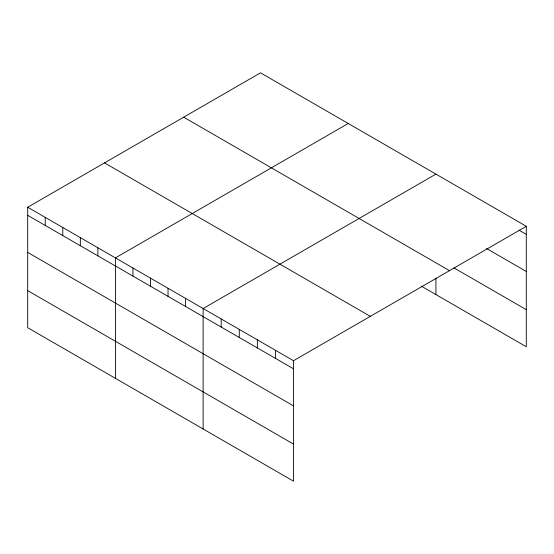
<?xml version="1.0" encoding="UTF-8"?>
<svg xmlns="http://www.w3.org/2000/svg" width="554" height="554" viewBox="0 0 554 554"><rect width="100%" height="100%" fill="white"/><g stroke="black" fill="none" stroke-linecap="round" stroke-linejoin="round"><path stroke-width="0.83" d="M293.495 405.874L293.495 360.702L27.7 207.244L27.7 327.705L293.495 481.163L293.495 405.874L27.7 252.416M421.31 286.141L526.3 346.756L526.3 226.295L260.505 72.837L27.7 207.244M348.217 123.48L115.412 257.887L115.412 378.347M435.929 174.115L203.124 308.53L203.124 428.99M293.495 360.702L526.3 226.295M519.07 230.208L526.3 234.384M486.537 248.504L526.3 271.467M454.003 267.928L526.3 309.672M183.679 117.192L449.474 270.65M104.526 162.89L370.321 316.348M27.7 215.333L293.495 368.791M27.7 290.628L293.495 444.079M435.929 278.191L435.929 294.576M275.421 350.267L275.421 358.355M257.347 339.831L257.347 347.919M239.273 329.395L239.273 337.483M221.198 318.959L221.198 327.054M185.583 298.398L185.583 306.487M168.042 288.274L168.042 296.362M150.494 278.143L150.494 286.231M132.953 268.018L132.953 276.107M97.871 247.756L97.871 255.851M80.33 237.631L80.33 245.72M62.782 227.5L62.782 235.588M45.241 217.376L45.241 225.464"/></g></svg>
